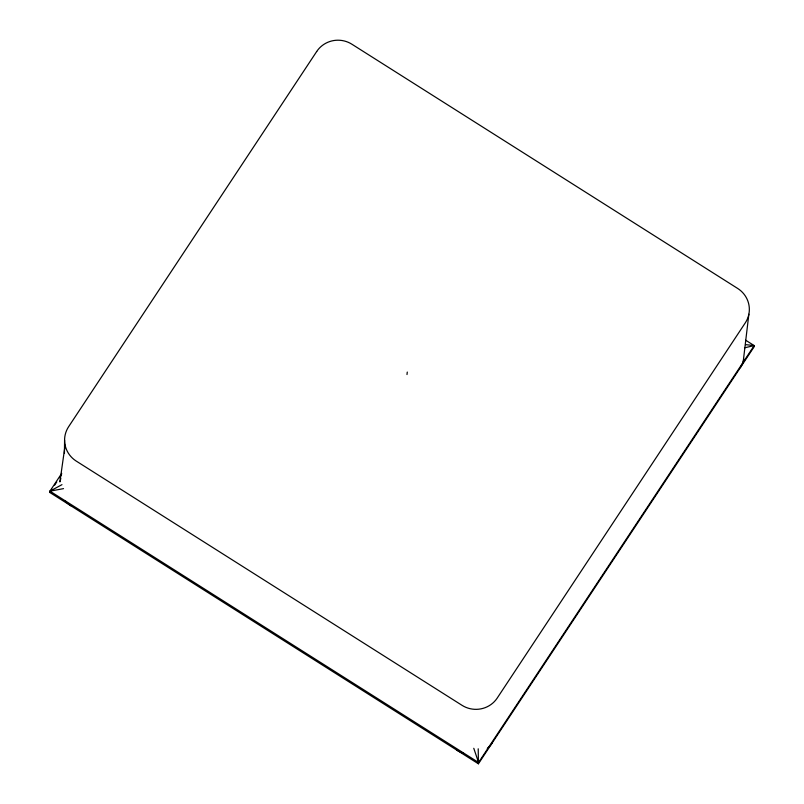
<?xml version="1.0" encoding="UTF-8"?>
<svg xmlns="http://www.w3.org/2000/svg" width="804" height="804" viewBox="0 0 804 804"><rect width="100%" height="100%" fill="white"/><g stroke="black" fill="none" stroke-linecap="round" stroke-linejoin="round"><path stroke-width="1.21" d="M64.431 453.366L64.581 440.16M745.7 340.233L754.192 345.599L754.041 346.916L478.41 763.8L49.808 492.46L49.959 491.154L61.727 473.345M406.995 374.543L407.266 372.061M478.41 763.8L478.219 748.805M743.228 361.498L748.866 314.223M65.114 445.195L59.898 481.948L60.833 478.4M49.808 492.46L51.888 489.314M54.662 485.124L56.742 481.978M59.506 477.797L61.586 474.651M61.978 484.651L49.959 491.154L478.561 762.493L754.192 345.599L745.519 344.614M744.504 347.83L754.192 345.599M49.959 491.154L63.526 488.631M473.777 748.303L478.561 762.493M70.852 505.776A25.487 24.864 6.4 0 1 65.616 501.193M491.968 743.288A25.487 24.864 6.4 0 1 487.314 748.383M463.345 753.147A25.487 24.864 6.4 0 1 456.984 750.232M743.831 359.127A25.487 24.864 6.4 0 1 740.263 367.76M316.696 51.506L68.631 426.703A25.487 24.864 6.4 0 0 75.888 460.863L462.019 705.319A25.487 24.864 6.4 0 0 497.013 698.374L745.298 322.846A25.487 24.864 6.4 0 0 737.65 288.435L351.911 44.23A25.487 24.864 6.4 0 0 316.696 51.506"/></g></svg>
